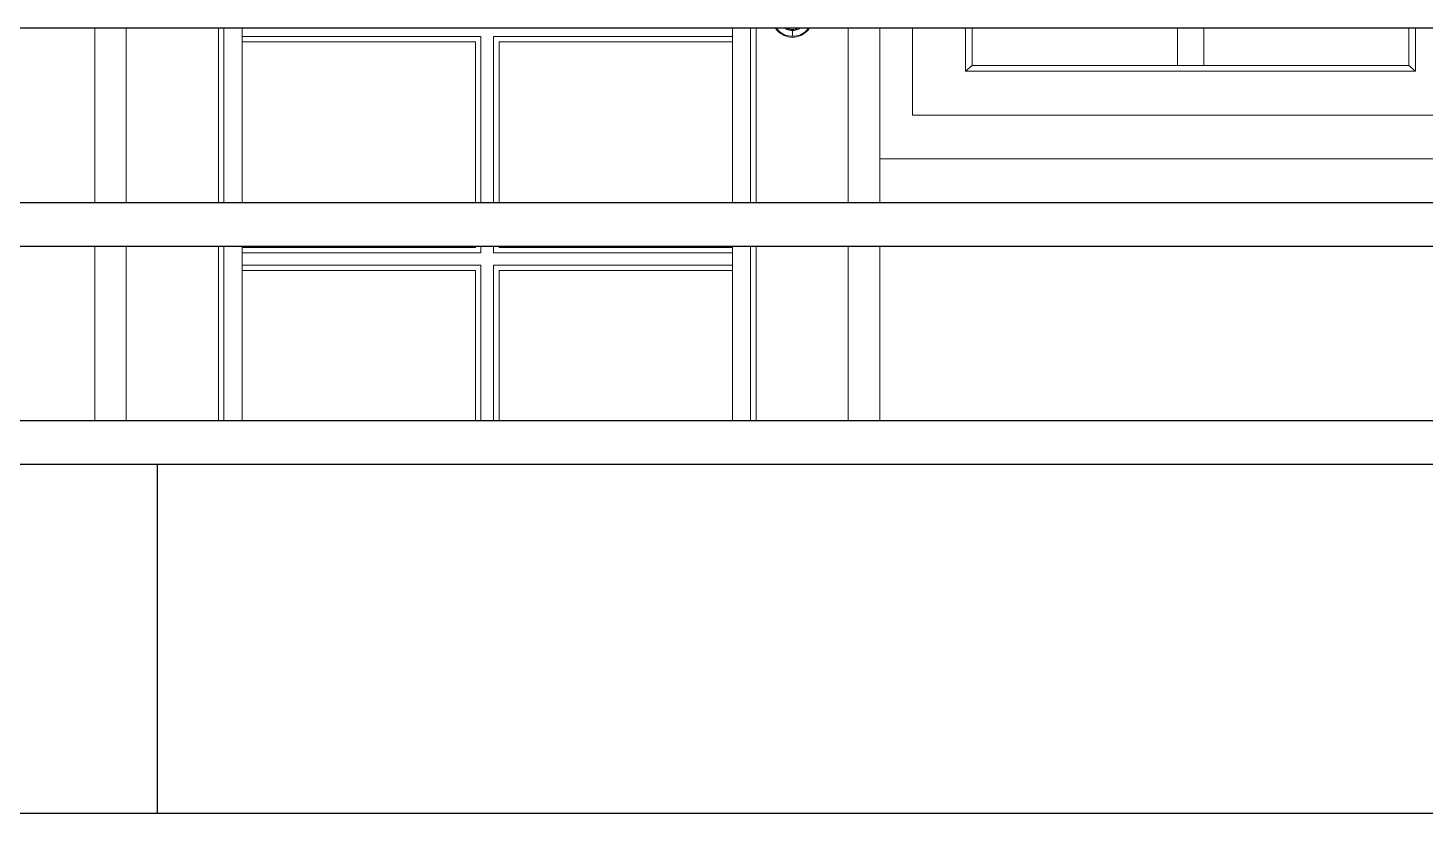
# Model space of a CAD drawing. Header units: inches. Extents: x -10117506 to -5032697, y -6529230 to -3253155.
# Drawn here: x -5060149.1 to -5060085.1, y -3256378 to -3256342 of the extents above; entities that cross this region are included whole.
import ezdxf

# ---------------------------------------------------------------- set-up
doc = ezdxf.new("R2010")
doc.units = ezdxf.units.IN
doc.header["$LTSCALE"] = 2
doc.header["$MEASUREMENT"] = 0
doc.layers.get('0').update_dxf_attribs({"linetype": 'CONTINUOUS'})
doc.layers.add('window', color=4, linetype='CONTINUOUS', lineweight=13)

msp = doc.modelspace()

# ---------------------------------------------------------------- linework, layer by layer
at = {"ltscale": 0.5}
for p, q in [((-5060332.938, -3256341.996), (-5059908.914, -3256341.996)), ((-5060332.938, -3256349.996), (-5059908.914, -3256349.996)), ((-5060332.938, -3256351.996), (-5059908.914, -3256351.996)), ((-5060332.938, -3256359.996), (-5059908.914, -3256359.996)), ((-5060332.938, -3256361.996), (-5059908.914, -3256361.996)), ((-5060143.175, -3256377.996), (-5060143.175, -3256361.996)), ((-5060342.966, -3256377.996), (-5059903.914, -3256377.996))]:
    msp.add_line(p, q, dxfattribs=at)
at = {"layer": 'window'}
for p, q in [((-5060146.054, -3256349.996), (-5060146.054, -3256341.996)), ((-5060144.608, -3256349.996), (-5060144.608, -3256341.996)), ((-5060140.378, -3256349.996), (-5060140.378, -3256341.996)), ((-5060140.126, -3256341.996), (-5060140.126, -3256349.996)), ((-5060139.298, -3256349.996), (-5060139.298, -3256341.996)), ((-5060116.81, -3256349.996), (-5060116.81, -3256341.996)), ((-5060115.982, -3256349.996), (-5060115.982, -3256341.996)), ((-5060115.73, -3256341.996), (-5060115.73, -3256349.996)), ((-5060114.81, -3256342.051), (-5060114.846, -3256341.996)), ((-5060114.749, -3256342.124), (-5060114.81, -3256342.051)), ((-5060114.719, -3256342.098), (-5060114.777, -3256342.028)), ((-5060114.368, -3256342.036), (-5060114.421, -3256342.003)), ((-5060114.311, -3256342.064), (-5060114.368, -3256342.036)), ((-5060114.352, -3256341.996), (-5060114.347, -3256342)), ((-5060114.347, -3256342), (-5060114.294, -3256342.026)), ((-5060114.294, -3256342.026), (-5060114.239, -3256342.046)), ((-5060114.239, -3256342.046), (-5060114.182, -3256342.06)), ((-5060113.94, -3256342.06), (-5060113.883, -3256342.046)), ((-5060113.883, -3256342.046), (-5060113.828, -3256342.026)), ((-5060113.828, -3256342.026), (-5060113.776, -3256342)), ((-5060113.754, -3256342.036), (-5060113.811, -3256342.064)), ((-5060113.776, -3256342), (-5060113.77, -3256341.996)), ((-5060113.701, -3256342.003), (-5060113.754, -3256342.036)), ((-5060113.693, -3256341.996), (-5060113.701, -3256342.003)), ((-5060113.345, -3256342.028), (-5060113.403, -3256342.098)), ((-5060113.312, -3256342.051), (-5060113.373, -3256342.124)), ((-5060113.324, -3256341.996), (-5060113.345, -3256342.028)), ((-5060113.276, -3256341.996), (-5060113.312, -3256342.051)), ((-5060111.5, -3256341.996), (-5060111.5, -3256349.996)), ((-5060110.054, -3256341.996), (-5060110.054, -3256349.996)), ((-5060108.554, -3256341.996), (-5060108.554, -3256345.996)), ((-5060106.121, -3256341.996), (-5060106.121, -3256343.973)), ((-5060105.816, -3256341.996), (-5060105.816, -3256343.72)), ((-5060096.413, -3256341.996), (-5060096.413, -3256343.72)), ((-5060095.196, -3256341.996), (-5060095.196, -3256343.72)), ((-5060085.792, -3256343.72), (-5060085.792, -3256341.996)), ((-5060085.488, -3256343.973), (-5060085.488, -3256341.996)), ((-5060128.342, -3256342.392), (-5060139.298, -3256342.392)), ((-5060128.594, -3256342.637), (-5060139.298, -3256342.637)), ((-5060128.594, -3256342.637), (-5060128.594, -3256349.996)), ((-5060128.342, -3256349.996), (-5060128.342, -3256342.392)), ((-5060116.81, -3256342.392), (-5060127.766, -3256342.392)), ((-5060127.766, -3256342.392), (-5060127.766, -3256349.996)), ((-5060116.81, -3256342.637), (-5060127.514, -3256342.637)), ((-5060127.514, -3256342.637), (-5060127.514, -3256349.996)), ((-5060114.681, -3256342.191), (-5060114.749, -3256342.124)), ((-5060114.654, -3256342.161), (-5060114.719, -3256342.098)), ((-5060114.606, -3256342.25), (-5060114.681, -3256342.191)), ((-5060114.582, -3256342.218), (-5060114.654, -3256342.161)), ((-5060114.524, -3256342.301), (-5060114.606, -3256342.25)), ((-5060114.504, -3256342.267), (-5060114.582, -3256342.218)), ((-5060114.438, -3256342.343), (-5060114.524, -3256342.301)), ((-5060114.422, -3256342.307), (-5060114.504, -3256342.267)), ((-5060114.347, -3256342.376), (-5060114.438, -3256342.343)), ((-5060114.335, -3256342.339), (-5060114.422, -3256342.307)), ((-5060114.254, -3256342.4), (-5060114.347, -3256342.376)), ((-5060114.246, -3256342.361), (-5060114.335, -3256342.339)), ((-5060114.252, -3256342.086), (-5060114.311, -3256342.064)), ((-5060114.061, -3256342.428), (-5060114.254, -3256342.4)), ((-5060114.191, -3256342.101), (-5060114.252, -3256342.086)), ((-5060114.154, -3256342.375), (-5060114.246, -3256342.361)), ((-5060114.128, -3256342.11), (-5060114.191, -3256342.101)), ((-5060114.182, -3256342.06), (-5060114.124, -3256342.069)), ((-5060114.061, -3256342.378), (-5060114.154, -3256342.375)), ((-5060114.061, -3256342.113), (-5060114.128, -3256342.11)), ((-5060114.124, -3256342.069), (-5060114.061, -3256342.071)), ((-5060114.061, -3256342.071), (-5060113.998, -3256342.069)), ((-5060113.994, -3256342.11), (-5060114.061, -3256342.113)), ((-5060114.061, -3256342.378), (-5060114.061, -3256342.113)), ((-5060113.968, -3256342.375), (-5060114.061, -3256342.378)), ((-5060113.869, -3256342.4), (-5060114.061, -3256342.428)), ((-5060113.998, -3256342.069), (-5060113.94, -3256342.06)), ((-5060113.932, -3256342.101), (-5060113.994, -3256342.11)), ((-5060113.877, -3256342.361), (-5060113.968, -3256342.375)), ((-5060113.87, -3256342.086), (-5060113.932, -3256342.101)), ((-5060113.787, -3256342.339), (-5060113.877, -3256342.361)), ((-5060113.811, -3256342.064), (-5060113.87, -3256342.086)), ((-5060113.775, -3256342.376), (-5060113.869, -3256342.4)), ((-5060113.701, -3256342.307), (-5060113.787, -3256342.339)), ((-5060113.684, -3256342.343), (-5060113.775, -3256342.376)), ((-5060113.618, -3256342.267), (-5060113.701, -3256342.307)), ((-5060113.598, -3256342.301), (-5060113.684, -3256342.343)), ((-5060113.54, -3256342.218), (-5060113.618, -3256342.267)), ((-5060113.517, -3256342.25), (-5060113.598, -3256342.301)), ((-5060113.469, -3256342.161), (-5060113.54, -3256342.218)), ((-5060113.441, -3256342.191), (-5060113.517, -3256342.25)), ((-5060113.403, -3256342.098), (-5060113.469, -3256342.161)), ((-5060113.373, -3256342.124), (-5060113.441, -3256342.191)), ((-5060106.121, -3256343.973), (-5060105.816, -3256343.72)), ((-5060106.121, -3256343.973), (-5060085.488, -3256343.973)), ((-5060105.816, -3256343.72), (-5060085.792, -3256343.72)), ((-5060085.488, -3256343.973), (-5060085.792, -3256343.72)), ((-5060108.554, -3256345.996), (-5060057.554, -3256345.996)), ((-5060056.054, -3256347.996), (-5060110.054, -3256347.996)), ((-5060146.054, -3256359.996), (-5060146.054, -3256351.996)), ((-5060144.608, -3256359.996), (-5060144.608, -3256351.996)), ((-5060140.378, -3256359.996), (-5060140.378, -3256351.996)), ((-5060140.126, -3256351.996), (-5060140.126, -3256359.996)), ((-5060139.298, -3256359.996), (-5060139.298, -3256351.996)), ((-5060128.594, -3256352.066), (-5060139.298, -3256352.066)), ((-5060128.594, -3256351.996), (-5060128.594, -3256352.066)), ((-5060128.342, -3256352.311), (-5060128.342, -3256351.996)), ((-5060127.766, -3256351.996), (-5060127.766, -3256352.311)), ((-5060127.514, -3256351.996), (-5060127.514, -3256352.066)), ((-5060116.81, -3256352.066), (-5060127.514, -3256352.066)), ((-5060116.81, -3256359.996), (-5060116.81, -3256351.996)), ((-5060115.982, -3256359.996), (-5060115.982, -3256351.996)), ((-5060115.73, -3256351.996), (-5060115.73, -3256359.996)), ((-5060111.5, -3256351.996), (-5060111.5, -3256359.996)), ((-5060110.054, -3256351.996), (-5060110.054, -3256359.996)), ((-5060139.298, -3256352.311), (-5060128.342, -3256352.311)), ((-5060128.342, -3256352.869), (-5060139.298, -3256352.869)), ((-5060128.342, -3256359.996), (-5060128.342, -3256352.869)), ((-5060127.766, -3256352.311), (-5060116.81, -3256352.311)), ((-5060116.81, -3256352.869), (-5060127.766, -3256352.869)), ((-5060127.766, -3256352.869), (-5060127.766, -3256359.996)), ((-5060128.594, -3256353.114), (-5060139.298, -3256353.114)), ((-5060128.594, -3256353.114), (-5060128.594, -3256359.996)), ((-5060116.81, -3256353.114), (-5060127.514, -3256353.114)), ((-5060127.514, -3256353.114), (-5060127.514, -3256359.996))]:
    msp.add_line(p, q, dxfattribs=at)

doc.saveas('drawing.dxf')
